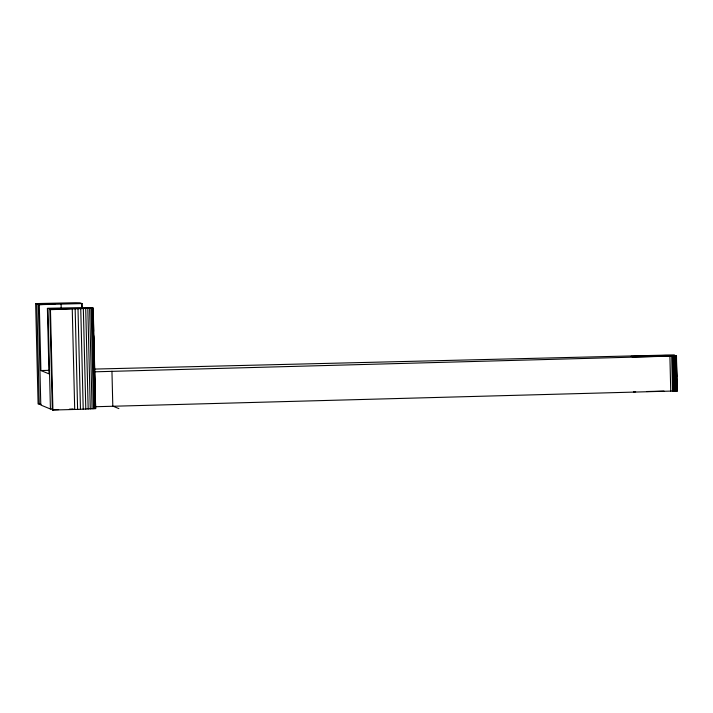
<?xml version="1.0" encoding="UTF-8"?>
<svg xmlns="http://www.w3.org/2000/svg" width="713" height="713" viewBox="0 0 713 713"><rect width="100%" height="100%" fill="white"/><g stroke="black" fill="none" stroke-linecap="round" stroke-linejoin="round"><path stroke-width="1.07" d="M82.048 308.025L81.942 303.586L38.342 304.692L40.793 405.046L50.427 409.004L52.183 408.959M94.642 371.821L676.494 355.956L676.949 390.929L95.497 406.731M50.454 309.665L93.207 308.221L95.658 408.576L77.61 409.396L52.914 410.02L50.454 309.665L49.883 309.433L52.334 409.788L53.493 410.26M73.136 408.897L69.375 409.191M58.635 409.61L52.334 409.788M38.342 304.692L55.017 303.934L36.809 304.059L35.65 303.586L38.101 403.941L41.069 404.369M35.65 303.586L75.444 302.74L80.025 302.829L81.942 303.586M39.304 305.084L40.908 370.537L48.992 373.862L47.397 308.408L69.197 307.856A23.271 0.446 -1.4 0 1 91.959 307.704L93.207 308.221M47.397 308.408L70.685 308.542L49.883 309.433M40.908 370.537L49.625 370.314M633.474 391.856L635.657 391.802M646.557 391.526L663.99 391.081M673.803 390.831L677.35 390.867M95.15 369.058L665.479 355.11L674.676 355.217L631.085 356.313L632.618 356.946L676.494 355.956M118.893 408.611L112.806 406.107L111.95 371.206M95.658 408.576L95.194 394.191M676.343 356.001L677.198 390.902M676.272 358.024L676.726 376.571M676.994 387.48L677.074 390.751M676.102 356.019L676.949 390.929M675.746 356.045L676.592 390.956M675.282 356.072L676.138 390.982M674.721 356.099L675.576 391.009M674.079 356.135L674.926 391.036M673.348 356.161L674.204 391.063M672.555 356.188L673.411 391.098M671.708 356.215L672.555 391.125M669.899 356.268L670.746 391.179M93.091 308.168L93.661 331.331M93.768 335.743L94.357 360.003M94.464 364.414L95.087 389.779M92.904 308.283L95.355 408.638M92.191 308.355L94.651 408.709M91.095 308.435L93.555 408.79M89.633 308.524L92.084 408.879M87.824 308.604L90.275 408.959M85.712 308.702L88.171 409.057M83.341 308.791L85.801 409.146M81.817 303.542L81.933 307.98M80.756 308.881L83.216 409.235M78.011 308.961L80.462 409.315M75.159 309.041L77.61 409.396M72.254 309.112L74.705 409.467M61.104 304.531L61.184 307.864M47.976 308.649L50.427 409.004M36.809 304.059L39.26 404.414"/></g></svg>
